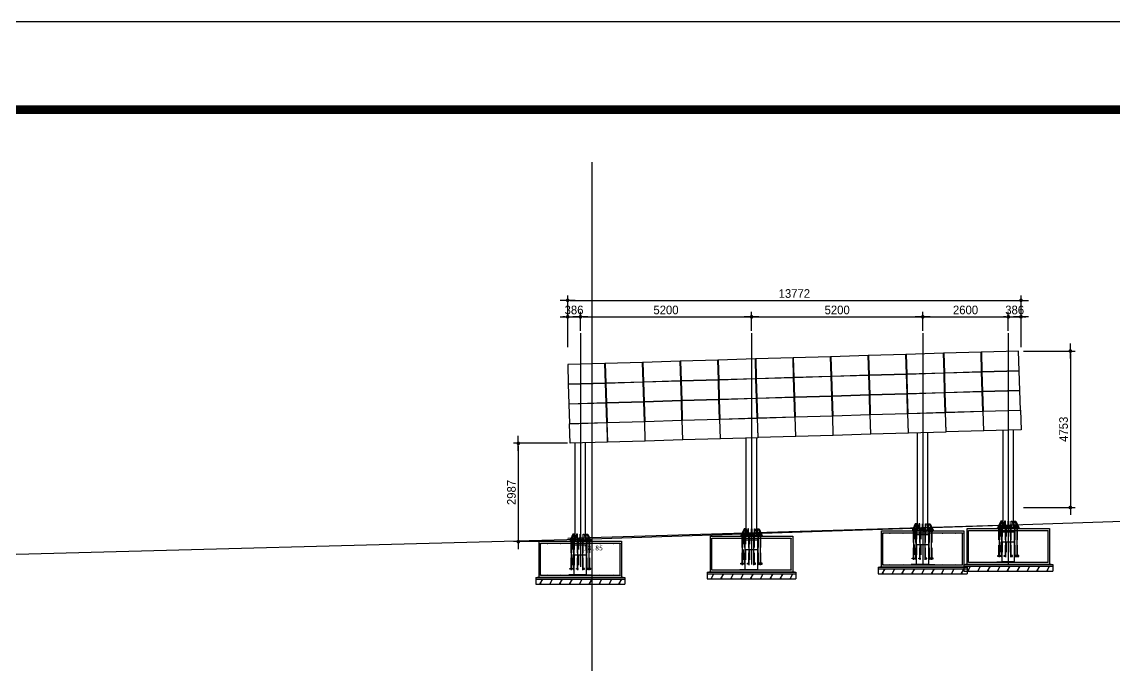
# Model space of a CAD drawing. Header units: millimetres. Extents: x 10297564 to 11610295, y -9287743 to -8409454.
# Drawn here: x 10740248 to 10773432, y -9228131 to -9208585 of the extents above; entities that cross this region are included whole.
import ezdxf

# ---------------------------------------------------------------- set-up
doc = ezdxf.new("R2010")
doc.units = ezdxf.units.MM
doc.header["$LTSCALE"] = 100
doc.linetypes.add('CEN1', pattern=[22, 15, -3, 1, -3])
doc.linetypes.add('HIDDEN2', pattern=[4.7625, 3.175, -1.5875])
for name, color, linetype in [('BOLT', 210, 'Continuous'), ('BOX', 7, 'Continuous'), ('BOX_Def', 8, 'Continuous'), ('CEN', 1, 'CEN1'), ('CON', 2, 'Continuous'), ('dim', 7, 'Continuous'), ('FIN', 8, 'Continuous'), ('HD-16', 3, 'Continuous'), ('module', 5, 'Continuous'), ('PLATE', 6, 'Continuous'), ('단면도', 140, 'Continuous'), ('부속품', 4, 'Continuous'), ('원형강관', 4, 'Continuous'), ('표기', 6, 'Continuous')]:
    doc.layers.add(name, color=color, linetype=linetype)
doc.layers.add('TITLE', color=7, linetype='Continuous', lineweight=0)
doc.styles.add('KSHP', font='DotumChe.ttf')
doc.styles.add('돋음', font='Dotum.ttf')
doc.dimstyles.new('NDIM-150', dxfattribs={"dimscale": 75, "dimtxt": 3.5, "dimasz": 1, "dimexe": 2, "dimexo": 1, "dimgap": 1, "dimtad": 1, "dimdec": 0, "dimzin": 0, "dimdsep": 46, "dimtxsty": '돋음', "dimblk": 'dotk', "dimcen": 2, "dimdle": 2, "dimclrd": 4, "dimclre": 4, "dimclrt": 7, "dimadec": 0, "dimazin": 0, "dimtfac": 1, "dimtdec": 0, "dimtix": 1, "dimtmove": 2, "dimatfit": 3, "dimldrblk": 'DIMDOT', "dimfxl": 1, "dimtolj": 1, "dimtzin": 0, "dimlwd": -1, "dimlwe": -1, "dimarcsym": 0})

# ---------------------------------------------------------------- blocks, each defined once
blk = doc.blocks.new('A$C78AD5415')
at = {"layer": 'BOX', "const_width": 2}
blk.add_lwpolyline([(40, 20), (40, 574), (811, 574), (811, 20)], close=True, dxfattribs=at)
at = {"layer": 'BOX_Def'}
blk.add_lwpolyline([(0, 0), (841, 0), (841, 594), (0, 594)], close=True, dxfattribs=at)
blk = doc.blocks.new('M20-900L-2')
at = {"layer": 'BOLT', "color": 8}
for p, q in [((-67512, 389923), (-67509, 389924)), ((-67512, 389923), (-67512, 389908)), ((-67509, 389924), (-67479, 389924)), ((-67503, 389923), (-67503, 389908)), ((-67486, 389923), (-67486, 389908)), ((-67479, 389924), (-67477, 389923)), ((-67477, 389908), (-67477, 389923)), ((-67476, 389887), (-67513, 389887)), ((-67513, 389887), (-67513, 389883)), ((-67513, 389883), (-67476, 389883)), ((-67513, 389860), (-67513, 389864)), ((-67513, 389864), (-67476, 389864)), ((-67476, 389860), (-67513, 389860)), ((-67512, 389908), (-67477, 389908)), ((-67512, 389907), (-67509, 389908)), ((-67512, 389907), (-67512, 389892)), ((-67512, 389892), (-67477, 389892)), ((-67512, 389840), (-67512, 389855)), ((-67512, 389855), (-67477, 389855)), ((-67512, 389840), (-67509, 389839)), ((-67478, 389892), (-67511, 389892)), ((-67511, 389892), (-67511, 389887)), ((-67511, 389887), (-67478, 389887)), ((-67511, 389855), (-67511, 389860)), ((-67511, 389860), (-67478, 389860)), ((-67478, 389855), (-67511, 389855)), ((-67509, 389908), (-67479, 389908)), ((-67509, 389839), (-67479, 389839)), ((-67506, 389887), (-67506, 389883)), ((-67506, 389860), (-67506, 389864)), ((-67504, 389892), (-67504, 389887)), ((-67484, 389883), (-67504, 389883)), ((-67484, 389864), (-67504, 389864)), ((-67504, 389855), (-67504, 389860)), ((-67503, 389907), (-67503, 389892)), ((-67503, 389840), (-67503, 389855)), ((-67493, 389892), (-67498, 389887)), ((-67493, 389855), (-67498, 389860)), ((-67491, 389892), (-67496, 389887)), ((-67491, 389855), (-67496, 389860)), ((-67486, 389907), (-67486, 389892)), ((-67486, 389840), (-67486, 389855)), ((-67484, 389892), (-67484, 389887)), ((-67484, 389855), (-67484, 389860)), ((-67483, 389887), (-67483, 389883)), ((-67483, 389860), (-67483, 389864)), ((-67479, 389908), (-67477, 389907)), ((-67479, 389839), (-67477, 389840)), ((-67478, 389887), (-67478, 389892)), ((-67478, 389860), (-67478, 389855)), ((-67477, 389892), (-67477, 389907)), ((-67477, 389855), (-67477, 389840)), ((-67476, 389883), (-67476, 389887)), ((-67476, 389864), (-67476, 389860))]:
    blk.add_line(p, q, dxfattribs=at)
at = {"layer": 'BOLT', "color": 8, "linetype": 'HIDDEN2', "elevation": 0}
blk.add_lwpolyline([(-67506, 389933), (-67482, 389933), (-67486, 389934), (-67503, 389934), (-67506, 389933), (-67506, 389014), (-67444, 389014), (-67444, 389038), (-67482, 389038), (-67482, 389933)], dxfattribs=at)
at = {"layer": 'BOLT', "color": 8}
for centre, radius, start, end in [((-67507, 389917), 7.66, 55.591, 124.409), ((-67494, 389894), 30, 90.4002, 107.1986), ((-67495, 389894), 30, 72.8014, 89.5998), ((-67481, 389917), 7.66, 55.591, 124.409), ((-67507, 389900), 7.66, 55.591, 124.409), ((-67507, 389846), 7.66, 235.591, 304.409), ((-67494, 389878), 30, 90.4002, 107.1986), ((-67494, 389869), 30, 252.8014, 269.5998), ((-67495, 389878), 30, 72.8014, 89.5998), ((-67495, 389869), 30, 270.4002, 287.1986), ((-67481, 389900), 7.66, 55.591, 124.409), ((-67481, 389846), 7.66, 235.591, 304.409)]:
    blk.add_arc(centre, radius, start, end, dxfattribs=at)
at = {"layer": 'CEN'}
blk.add_line((-67494, 388984), (-67494, 389969), dxfattribs=at)
at = {"layer": '부속품', "color": 5, "elevation": 0}
blk.add_lwpolyline([(-67468, 389926), (-67476, 389940), (-67484, 389953, 0.250765), (-67486, 389954), (-67504, 389954, 0.250765), (-67506, 389953), (-67514, 389940), (-67520, 389926), (-67525, 389911), (-67525, 389883), (-67464, 389883), (-67464, 389911)], format="xyb", close=True, dxfattribs=at)
blk = doc.blocks.new('잡석다짐표시-1')
at = {"layer": 'FIN', "color": 8}
for p, q in [((-51317, 390310), (-51231, 390460)), ((-51283, 390310), (-51300, 390340)), ((-51248, 390430), (-51266, 390460))]:
    blk.add_line(p, q, dxfattribs=at)
blk = doc.blocks.new('A$Cb693f4c1')
at = {"layer": 'CON'}
for p, q in [((-1250, -1100), (-1250, 0)), ((-1250, 0), (1250, 0)), ((1250, 0), (1250, -1100)), ((1300, -1100), (-1300, -1100))]:
    blk.add_line(p, q, dxfattribs=at)
at = {"layer": 'CON', "color": 8}
for p, q in [((-1350, -1100), (-1350, -1300)), ((-1350, -1100), (1350, -1100)), ((-1350, -1150), (1350, -1150)), ((-1350, -1300), (1350, -1300)), ((1350, -1100), (1350, -1300))]:
    blk.add_line(p, q, dxfattribs=at)
at = {"layer": 'HD-16'}
for p, q in [((-1208, -60), (1208, -60)), ((-1208, -1040), (-1208, -60)), ((-190, -1024), (-190, -60)), ((-190, -110), (190, -110)), ((0, -60), (0, -780)), ((190, -1024), (190, -60)), ((1208, -1040), (1208, -60)), ((-190, -410), (190, -410)), ((1208, -1040), (-1208, -1040)), ((1208, -1040), (-1208, -1040)), ((-190, -1024), (-352, -1024)), ((-190, -1010), (190, -1010)), ((190, -1024), (368, -1024))]:
    blk.add_line(p, q, dxfattribs=at)
for centre in [(-1200, -68), (-1000, -68), (-600, -68), (-200, -68), (200, -68), (600, -68), (1000, -68), (1200, -68), (-1200, -1032), (-1000, -1032), (-600, -1032), (-200, -1032), (200, -1032), (600, -1032), (1000, -1032), (1200, -1032)]:
    blk.add_circle(centre, 8, dxfattribs=at)
at = {"layer": 'CEN'}
for p in [(50087, -391610), (50387, -391610), (50687, -391610), (50987, -391610), (51287, -391610), (51587, -391610), (51887, -391610), (52187, -391610), (52487, -391610)]:
    blk.add_blockref('잡석다짐표시-1', p, dxfattribs=at)
blk = doc.blocks.new('dotk')
blk.add_line((-3, 0), (3, 0))
at = {"const_width": 0.75}
blk.add_lwpolyline([(-0.375, 0, 1), (0.375, 0, 1)], format="xyb", close=True, dxfattribs=at)
blk = doc.blocks.new('*D1221')
at = {"layer": 'defpoints', "color": 0, "linetype": 'ByBlock', "ltscale": 1.8, "transparency": 16777216}
for p in [(10770603, -9217048), (10756831, -9218548), (10770603, -9218548)]:
    blk.add_point(p, dxfattribs=at)
at = {"layer": 'dim', "color": 4, "ltscale": 1.8, "transparency": 16777216}
for p, q in [((10756831, -9218473), (10756831, -9216898)), ((10756906, -9217048), (10770528, -9217048)), ((10770603, -9218473), (10770603, -9216898))]:
    blk.add_line(p, q, dxfattribs=at)
at = {"layer": 'dim', "color": 4, "linetype": 'ByBlock', "ltscale": 1.8, "transparency": 16777216, "xscale": 75, "yscale": 75, "zscale": 75, "rotation": 180}
blk.add_blockref('dotk', (10756831, -9217048), dxfattribs=at)
at = {"layer": 'dim', "color": 4, "linetype": 'ByBlock', "ltscale": 1.8, "transparency": 16777216, "xscale": 75, "yscale": 75, "zscale": 75}
blk.add_blockref('dotk', (10770603, -9217048), dxfattribs=at)
at = {"layer": 'dim', "color": 7, "linetype": 'ByBlock', "ltscale": 1.8, "transparency": 16777216, "insert": (10763717, -9216841), "char_height": 262.5, "attachment_point": 5, "style": '돋음'}
blk.add_mtext('\\A1;13772', dxfattribs=at)
blk = doc.blocks.new('DIMDOT')
blk.add_line((-1.5, 0), (1.5, 0))
blk.add_circle((0, 0), 0.75)
blk = doc.blocks.new('*D1222')
at = {"layer": 'defpoints', "color": 0, "linetype": 'ByBlock', "ltscale": 1.8, "transparency": 16777216}
for p in [(10757217, -9217548), (10757217, -9218048), (10756831, -9218548)]:
    blk.add_point(p, dxfattribs=at)
at = {"layer": 'dim', "color": 4, "ltscale": 1.8, "transparency": 16777216}
for p, q in [((10756831, -9218473), (10756831, -9217398)), ((10757217, -9217973), (10757217, -9217398)), ((10756756, -9217548), (10756681, -9217548)), ((10756831, -9217548), (10757217, -9217548)), ((10757292, -9217548), (10757367, -9217548))]:
    blk.add_line(p, q, dxfattribs=at)
at = {"layer": 'dim', "color": 4, "linetype": 'ByBlock', "ltscale": 1.8, "transparency": 16777216, "xscale": 75, "yscale": 75, "zscale": 75}
blk.add_blockref('dotk', (10756831, -9217548), dxfattribs=at)
at = {"layer": 'dim', "color": 4, "linetype": 'ByBlock', "ltscale": 1.8, "transparency": 16777216, "xscale": 75, "yscale": 75, "zscale": 75, "rotation": 180}
blk.add_blockref('dotk', (10757217, -9217548), dxfattribs=at)
at = {"layer": 'dim', "color": 7, "linetype": 'ByBlock', "ltscale": 1.8, "transparency": 16777216, "insert": (10757024, -9217341), "char_height": 262.5, "attachment_point": 5, "style": '돋음'}
blk.add_mtext('\\A1;386', dxfattribs=at)
blk = doc.blocks.new('*D1223')
at = {"layer": 'defpoints', "color": 0, "linetype": 'ByBlock', "ltscale": 1.8, "transparency": 16777216}
for p in [(10767617, -9217548), (10762417, -9218048), (10767617, -9218048)]:
    blk.add_point(p, dxfattribs=at)
at = {"layer": 'dim', "color": 4, "ltscale": 1.8, "transparency": 16777216}
for p, q in [((10762417, -9217973), (10762417, -9217398)), ((10767617, -9217973), (10767617, -9217398)), ((10762492, -9217548), (10767542, -9217548))]:
    blk.add_line(p, q, dxfattribs=at)
at = {"layer": 'dim', "color": 4, "linetype": 'ByBlock', "ltscale": 1.8, "transparency": 16777216, "xscale": 75, "yscale": 75, "zscale": 75, "rotation": 180}
blk.add_blockref('dotk', (10762417, -9217548), dxfattribs=at)
at = {"layer": 'dim', "color": 4, "linetype": 'ByBlock', "ltscale": 1.8, "transparency": 16777216, "xscale": 75, "yscale": 75, "zscale": 75}
blk.add_blockref('dotk', (10767617, -9217548), dxfattribs=at)
at = {"layer": 'dim', "color": 7, "linetype": 'ByBlock', "ltscale": 1.8, "transparency": 16777216, "insert": (10765017, -9217341), "char_height": 262.5, "attachment_point": 5, "style": '돋음'}
blk.add_mtext('\\A1;5200', dxfattribs=at)
blk = doc.blocks.new('*D1224')
at = {"layer": 'defpoints', "color": 0, "linetype": 'ByBlock', "ltscale": 1.8, "transparency": 16777216}
for p in [(10770217, -9217548), (10767617, -9218048), (10770217, -9218048)]:
    blk.add_point(p, dxfattribs=at)
at = {"layer": 'dim', "color": 4, "ltscale": 1.8, "transparency": 16777216}
for p, q in [((10767617, -9217973), (10767617, -9217398)), ((10770217, -9217973), (10770217, -9217398)), ((10767692, -9217548), (10770142, -9217548))]:
    blk.add_line(p, q, dxfattribs=at)
at = {"layer": 'dim', "color": 4, "linetype": 'ByBlock', "ltscale": 1.8, "transparency": 16777216, "xscale": 75, "yscale": 75, "zscale": 75, "rotation": 180}
blk.add_blockref('dotk', (10767617, -9217548), dxfattribs=at)
at = {"layer": 'dim', "color": 4, "linetype": 'ByBlock', "ltscale": 1.8, "transparency": 16777216, "xscale": 75, "yscale": 75, "zscale": 75}
blk.add_blockref('dotk', (10770217, -9217548), dxfattribs=at)
at = {"layer": 'dim', "color": 7, "linetype": 'ByBlock', "ltscale": 1.8, "transparency": 16777216, "insert": (10768917, -9217341), "char_height": 262.5, "attachment_point": 5, "style": '돋음'}
blk.add_mtext('\\A1;2600', dxfattribs=at)
blk = doc.blocks.new('*D1225')
at = {"layer": 'defpoints', "color": 0, "linetype": 'ByBlock', "ltscale": 1.8, "transparency": 16777216}
for p in [(10770603, -9217548), (10770217, -9218048), (10770603, -9218548)]:
    blk.add_point(p, dxfattribs=at)
at = {"layer": 'dim', "color": 4, "ltscale": 1.8, "transparency": 16777216}
for p, q in [((10770217, -9217973), (10770217, -9217398)), ((10770603, -9218473), (10770603, -9217398)), ((10770142, -9217548), (10770067, -9217548)), ((10770217, -9217548), (10770603, -9217548)), ((10770678, -9217548), (10770753, -9217548))]:
    blk.add_line(p, q, dxfattribs=at)
at = {"layer": 'dim', "color": 4, "linetype": 'ByBlock', "ltscale": 1.8, "transparency": 16777216, "xscale": 75, "yscale": 75, "zscale": 75}
blk.add_blockref('dotk', (10770217, -9217548), dxfattribs=at)
at = {"layer": 'dim', "color": 4, "linetype": 'ByBlock', "ltscale": 1.8, "transparency": 16777216, "xscale": 75, "yscale": 75, "zscale": 75, "rotation": 180}
blk.add_blockref('dotk', (10770603, -9217548), dxfattribs=at)
at = {"layer": 'dim', "color": 7, "linetype": 'ByBlock', "ltscale": 1.8, "transparency": 16777216, "insert": (10770410, -9217341), "char_height": 262.5, "attachment_point": 5, "style": '돋음'}
blk.add_mtext('\\A1;386', dxfattribs=at)
blk = doc.blocks.new('*D1226')
at = {"layer": 'defpoints', "color": 0, "linetype": 'ByBlock', "ltscale": 1.8, "transparency": 16777216}
for p in [(10762417, -9217548), (10757217, -9218048), (10762417, -9218048)]:
    blk.add_point(p, dxfattribs=at)
at = {"layer": 'dim', "color": 4, "ltscale": 1.8, "transparency": 16777216}
for p, q in [((10757217, -9217973), (10757217, -9217398)), ((10762417, -9217973), (10762417, -9217398)), ((10757292, -9217548), (10762342, -9217548))]:
    blk.add_line(p, q, dxfattribs=at)
at = {"layer": 'dim', "color": 4, "linetype": 'ByBlock', "ltscale": 1.8, "transparency": 16777216, "xscale": 75, "yscale": 75, "zscale": 75, "rotation": 180}
blk.add_blockref('dotk', (10757217, -9217548), dxfattribs=at)
at = {"layer": 'dim', "color": 4, "linetype": 'ByBlock', "ltscale": 1.8, "transparency": 16777216, "xscale": 75, "yscale": 75, "zscale": 75}
blk.add_blockref('dotk', (10762417, -9217548), dxfattribs=at)
at = {"layer": 'dim', "color": 7, "linetype": 'ByBlock', "ltscale": 1.8, "transparency": 16777216, "insert": (10759817, -9217341), "char_height": 262.5, "attachment_point": 5, "style": '돋음'}
blk.add_mtext('\\A1;5200', dxfattribs=at)
blk = doc.blocks.new('*D1227')
at = {"layer": 'defpoints', "color": 0, "linetype": 'ByBlock', "ltscale": 1.8, "transparency": 16777216}
for p in [(10756903, -9221391), (10755331, -9224379), (10756830, -9224379)]:
    blk.add_point(p, dxfattribs=at)
at = {"layer": 'dim', "color": 4, "ltscale": 1.8, "transparency": 16777216}
for p, q in [((10756828, -9221391), (10755181, -9221391)), ((10755331, -9221466), (10755331, -9224304)), ((10756755, -9224379), (10755181, -9224379))]:
    blk.add_line(p, q, dxfattribs=at)
at = {"layer": 'dim', "color": 4, "linetype": 'ByBlock', "ltscale": 1.8, "transparency": 16777216, "xscale": 75, "yscale": 75, "zscale": 75}
for p, rotation in [((10755331, -9221391), 90), ((10755331, -9224379), 270)]:
    blk.add_blockref('dotk', p, dxfattribs=dict(at, rotation=rotation))
at = {"layer": 'dim', "color": 7, "linetype": 'ByBlock', "ltscale": 1.8, "transparency": 16777216, "insert": (10755124, -9222885), "char_height": 262.5, "attachment_point": 5, "rotation": 90, "style": '돋음'}
blk.add_mtext('\\A1;2987', dxfattribs=at)
blk = doc.blocks.new('*D1228')
at = {"layer": 'defpoints', "color": 0, "linetype": 'ByBlock', "ltscale": 1.8, "transparency": 16777216}
for p in [(10770602, -9218588), (10770602, -9223341), (10772102, -9223341)]:
    blk.add_point(p, dxfattribs=at)
at = {"layer": 'dim', "color": 4, "ltscale": 1.8, "transparency": 16777216}
for p, q in [((10770677, -9218588), (10772252, -9218588)), ((10772102, -9218663), (10772102, -9223266)), ((10770677, -9223341), (10772252, -9223341))]:
    blk.add_line(p, q, dxfattribs=at)
at = {"layer": 'dim', "color": 4, "linetype": 'ByBlock', "ltscale": 1.8, "transparency": 16777216, "xscale": 75, "yscale": 75, "zscale": 75}
for p, rotation in [((10772102, -9218588), 90), ((10772102, -9223341), 270)]:
    blk.add_blockref('dotk', p, dxfattribs=dict(at, rotation=rotation))
at = {"layer": 'dim', "color": 7, "linetype": 'ByBlock', "ltscale": 1.8, "transparency": 16777216, "insert": (10771896, -9220964), "char_height": 262.5, "attachment_point": 5, "rotation": 90, "style": '돋음'}
blk.add_mtext('\\A1;4753', dxfattribs=at)

msp = doc.modelspace()

# ---------------------------------------------------------------- linework, layer by layer
at = {"color": 8}
msp.add_line((10770602.5, -9223863.7), (10756830.8, -9224278.5), dxfattribs=at)
msp.add_lwpolyline([(10738543.8, -9224798.2), (10757569.2, -9224298.2), (10791965, -9223148.2), (10809924.4, -9222648.2)])
at = {"layer": 'CEN', "linetype": 'Continuous', "ltscale": 2}
for p, q in [((10757216.7, -9218047.6), (10757216.7, -9225070.4)), ((10762416.7, -9218047.6), (10762416.7, -9225070.4)), ((10767616.7, -9218047.6), (10767616.7, -9225070.4)), ((10770216.7, -9218047.6), (10770216.7, -9225070.4))]:
    msp.add_line(p, q, dxfattribs=at)
at = {"layer": 'module', "linetype": 'Continuous', "ltscale": 2}
for points in [[(10762533.2, -9218828.9), (10761400.7, -9218863), (10761418.6, -9219458.9), (10762551.1, -9219424.8)], [(10763675.7, -9218794.5), (10762543.2, -9218828.6), (10762561.1, -9219424.5), (10763693.6, -9219390.3)], [(10764818.1, -9218760.1), (10763685.6, -9218794.2), (10763703.6, -9219390), (10764836.1, -9219355.9)], [(10765960.6, -9218725.7), (10764828.1, -9218759.8), (10764846.1, -9219355.6), (10765978.6, -9219321.5)], [(10767103.1, -9218691.3), (10765970.6, -9218725.4), (10765988.6, -9219321.2), (10767121, -9219287.1)], [(10768245.6, -9218656.9), (10767113.1, -9218691), (10767131, -9219286.8), (10768263.5, -9219252.7)], [(10769388.1, -9218622.5), (10768255.6, -9218656.6), (10768273.5, -9219252.4), (10769406, -9219218.3)], [(10770530.5, -9218588.1), (10769398.1, -9218622.2), (10769416, -9219218), (10770548.5, -9219183.9)], [(10757963.2, -9218966.6), (10756830.8, -9219000.7), (10756848.7, -9219596.5), (10757981.2, -9219562.4)], [(10759105.7, -9218932.2), (10757973.2, -9218966.3), (10757991.2, -9219562.1), (10759123.7, -9219528)], [(10760248.2, -9218897.8), (10759115.7, -9218931.9), (10759133.7, -9219527.7), (10760266.2, -9219493.6)], [(10761390.7, -9218863.3), (10760258.2, -9218897.5), (10760276.1, -9219493.3), (10761408.6, -9219459.2)], [(10760266.2, -9219496), (10759133.7, -9219530.1), (10759151.7, -9220125.9), (10760284.2, -9220091.8)], [(10761408.7, -9219461.6), (10760276.2, -9219495.7), (10760294.2, -9220091.5), (10761426.7, -9220057.4)], [(10762551.2, -9219427.2), (10761418.7, -9219461.3), (10761436.7, -9220057.1), (10762569.1, -9220023)], [(10763693.7, -9219392.8), (10762561.2, -9219426.9), (10762579.1, -9220022.7), (10763711.6, -9219988.6)], [(10764836.2, -9219358.4), (10763703.7, -9219392.5), (10763721.6, -9219988.3), (10764854.1, -9219954.2)], [(10765978.6, -9219323.9), (10764846.1, -9219358.1), (10764864.1, -9219953.9), (10765996.6, -9219919.8)], [(10767121.1, -9219289.5), (10765988.6, -9219323.6), (10766006.6, -9219919.5), (10767139.1, -9219885.4)], [(10768263.6, -9219255.1), (10767131.1, -9219289.2), (10767149.1, -9219885.1), (10768281.5, -9219850.9)], [(10769406.1, -9219220.7), (10768273.6, -9219254.8), (10768291.5, -9219850.6), (10769424, -9219816.5)], [(10770548.6, -9219186.3), (10769416.1, -9219220.4), (10769434, -9219816.2), (10770566.5, -9219782.1)], [(10757981.3, -9219564.8), (10756848.8, -9219598.9), (10756866.7, -9220194.8), (10757999.2, -9220160.6)], [(10759123.7, -9219530.4), (10757991.3, -9219564.5), (10758009.2, -9220160.3), (10759141.7, -9220126.2)], [(10769424.1, -9219818.9), (10768291.6, -9219853.1), (10768309.6, -9220448.9), (10769442, -9220414.8)], [(10770566.6, -9219784.5), (10769434.1, -9219818.6), (10769452, -9220414.5), (10770584.5, -9220380.4)], [(10757999.3, -9220163.1), (10756866.8, -9220197.2), (10756884.7, -9220793), (10758017.2, -9220758.9)], [(10759141.8, -9220128.7), (10758009.3, -9220162.8), (10758027.2, -9220758.6), (10759159.7, -9220724.5)], [(10760284.2, -9220094.2), (10759151.8, -9220128.4), (10759169.7, -9220724.2), (10760302.2, -9220690.1)], [(10761426.7, -9220059.8), (10760294.2, -9220093.9), (10760312.2, -9220689.8), (10761444.7, -9220655.7)], [(10762569.2, -9220025.4), (10761436.7, -9220059.5), (10761454.7, -9220655.4), (10762587.2, -9220621.2)], [(10763711.7, -9219991), (10762579.2, -9220025.1), (10762597.2, -9220620.9), (10763729.6, -9220586.8)], [(10764854.2, -9219956.6), (10763721.7, -9219990.7), (10763739.6, -9220586.5), (10764872.1, -9220552.4)], [(10765996.7, -9219922.2), (10764864.2, -9219956.3), (10764882.1, -9220552.1), (10766014.6, -9220518)], [(10767139.1, -9219887.8), (10766006.7, -9219921.9), (10766024.6, -9220517.7), (10767157.1, -9220483.6)], [(10768281.6, -9219853.4), (10767149.1, -9219887.5), (10767167.1, -9220483.3), (10768299.6, -9220449.2)], [(10766024.7, -9220520.1), (10767157.2, -9220486), (10767175.1, -9221081.8), (10766042.6, -9221116)], [(10767167.2, -9220485.7), (10768299.6, -9220451.6), (10768317.6, -9221047.4), (10767185.1, -9221081.5)], [(10768309.6, -9220451.3), (10769442.1, -9220417.2), (10769460.1, -9221013), (10768327.6, -9221047.1)], [(10769452.1, -9220416.9), (10770584.6, -9220382.8), (10770602.5, -9220978.6), (10769470.1, -9221012.7)], [(10756884.8, -9220795.4), (10758017.3, -9220761.3), (10758035.2, -9221357.1), (10756902.8, -9221391.2)], [(10758027.3, -9220761), (10759159.8, -9220726.9), (10759177.7, -9221322.7), (10758045.2, -9221356.8)], [(10759169.8, -9220726.6), (10760302.3, -9220692.5), (10760320.2, -9221288.3), (10759187.7, -9221322.4)], [(10760312.3, -9220692.2), (10761444.7, -9220658.1), (10761462.7, -9221253.9), (10760330.2, -9221288)], [(10761454.7, -9220657.8), (10762587.2, -9220623.7), (10762605.2, -9221219.5), (10761472.7, -9221253.6)], [(10762597.2, -9220623.4), (10763729.7, -9220589.3), (10763747.7, -9221185.1), (10762615.2, -9221219.2)], [(10763739.7, -9220589), (10764872.2, -9220554.8), (10764890.1, -9221150.7), (10763757.7, -9221184.8)], [(10764882.2, -9220554.5), (10766014.7, -9220520.4), (10766032.6, -9221116.3), (10764900.1, -9221150.4)]]:
    msp.add_lwpolyline(points, close=True, dxfattribs=at)
at = {"layer": 'PLATE'}
for p, q in [((10767610.4, -9224027.6), (10767622.4, -9224027.6)), ((10770210.4, -9223949.3), (10770222.4, -9223949.3)), ((10757210.7, -9224340.9), (10757222.7, -9224340.9)), ((10762410.7, -9224184.2), (10762422.7, -9224184.2))]:
    msp.add_line(p, q, dxfattribs=at)
for points in [[(10769901.4, -9223959.3), (10770038.6, -9223959.3), (10770038.6, -9223759.3), (10769988.6, -9223759.3), (10769901.4, -9223949.3), (10769901.4, -9223959.3)], [(10769943.6, -9223959.3), (10770062.5, -9223959.3), (10770062.5, -9223759.3), (10770019.2, -9223759.3), (10769943.6, -9223949.3), (10769943.6, -9223959.3)], [(10770058.9, -9223959.3), (10770127.5, -9223959.3), (10770127.5, -9223759.3), (10770102.5, -9223759.3), (10770058.9, -9223949.3), (10770058.9, -9223959.3)], [(10770210.4, -9223959.3), (10770210.4, -9223759.3), (10770222.4, -9223759.3), (10770222.4, -9223959.3)], [(10770373.9, -9223959.3), (10770305.3, -9223959.3), (10770305.3, -9223759.3), (10770330.3, -9223759.3), (10770373.9, -9223949.3), (10770373.9, -9223959.3)], [(10770489.2, -9223959.3), (10770370.4, -9223959.3), (10770370.4, -9223759.3), (10770413.7, -9223759.3), (10770489.2, -9223949.3), (10770489.2, -9223959.3)], [(10770531.4, -9223959.3), (10770394.2, -9223959.3), (10770394.2, -9223759.3), (10770444.2, -9223759.3), (10770531.4, -9223949.3), (10770531.4, -9223959.3)], [(10756901.7, -9224350.9), (10757038.9, -9224350.9), (10757038.9, -9224150.9), (10756988.9, -9224150.9), (10756901.7, -9224340.9), (10756901.7, -9224350.9)], [(10756943.9, -9224350.9), (10757062.7, -9224350.9), (10757062.7, -9224150.9), (10757019.4, -9224150.9), (10756943.9, -9224340.9), (10756943.9, -9224350.9)], [(10757059.2, -9224350.9), (10757127.8, -9224350.9), (10757127.8, -9224150.9), (10757102.8, -9224150.9), (10757059.2, -9224340.9), (10757059.2, -9224350.9)], [(10757210.7, -9224350.9), (10757210.7, -9224150.9), (10757222.7, -9224150.9), (10757222.7, -9224350.9)], [(10757374.2, -9224350.9), (10757305.6, -9224350.9), (10757305.6, -9224150.9), (10757330.6, -9224150.9), (10757374.2, -9224340.9), (10757374.2, -9224350.9)], [(10757489.5, -9224350.9), (10757370.6, -9224350.9), (10757370.6, -9224150.9), (10757413.9, -9224150.9), (10757489.5, -9224340.9), (10757489.5, -9224350.9)], [(10757531.7, -9224350.9), (10757394.5, -9224350.9), (10757394.5, -9224150.9), (10757444.5, -9224150.9), (10757531.7, -9224340.9), (10757531.7, -9224350.9)], [(10762101.7, -9224194.2), (10762238.9, -9224194.2), (10762238.9, -9223994.2), (10762188.9, -9223994.2), (10762101.7, -9224184.2), (10762101.7, -9224194.2)], [(10762143.9, -9224194.2), (10762262.7, -9224194.2), (10762262.7, -9223994.2), (10762219.4, -9223994.2), (10762143.9, -9224184.2), (10762143.9, -9224194.2)], [(10762259.2, -9224194.2), (10762327.8, -9224194.2), (10762327.8, -9223994.2), (10762302.8, -9223994.2), (10762259.2, -9224184.2), (10762259.2, -9224194.2)], [(10762410.7, -9224194.2), (10762410.7, -9223994.2), (10762422.7, -9223994.2), (10762422.7, -9224194.2)], [(10762574.2, -9224194.2), (10762505.6, -9224194.2), (10762505.6, -9223994.2), (10762530.6, -9223994.2), (10762574.2, -9224184.2), (10762574.2, -9224194.2)], [(10762689.5, -9224194.2), (10762570.6, -9224194.2), (10762570.6, -9223994.2), (10762613.9, -9223994.2), (10762689.5, -9224184.2), (10762689.5, -9224194.2)], [(10762731.7, -9224194.2), (10762594.5, -9224194.2), (10762594.5, -9223994.2), (10762644.5, -9223994.2), (10762731.7, -9224184.2), (10762731.7, -9224194.2)], [(10767301.4, -9224037.6), (10767438.6, -9224037.6), (10767438.6, -9223837.6), (10767388.6, -9223837.6), (10767301.4, -9224027.6), (10767301.4, -9224037.6)], [(10767343.6, -9224037.6), (10767462.5, -9224037.6), (10767462.5, -9223837.6), (10767419.2, -9223837.6), (10767343.6, -9224027.6), (10767343.6, -9224037.6)], [(10767458.9, -9224037.6), (10767527.5, -9224037.6), (10767527.5, -9223837.6), (10767502.5, -9223837.6), (10767458.9, -9224027.6), (10767458.9, -9224037.6)], [(10767610.4, -9224037.6), (10767610.4, -9223837.6), (10767622.4, -9223837.6), (10767622.4, -9224037.6)], [(10767773.9, -9224037.6), (10767705.3, -9224037.6), (10767705.3, -9223837.6), (10767730.3, -9223837.6), (10767773.9, -9224027.6), (10767773.9, -9224037.6)], [(10767889.2, -9224037.6), (10767770.4, -9224037.6), (10767770.4, -9223837.6), (10767813.7, -9223837.6), (10767889.2, -9224027.6), (10767889.2, -9224037.6)], [(10767931.4, -9224037.6), (10767794.2, -9224037.6), (10767794.2, -9223837.6), (10767844.2, -9223837.6), (10767931.4, -9224027.6), (10767931.4, -9224037.6)]]:
    msp.add_lwpolyline(points, dxfattribs=at)
for points in [[(10767291.4, -9224037.6), (10767941.4, -9224037.6), (10767941.4, -9224053.6), (10767291.4, -9224053.6)], [(10769891.4, -9223959.3), (10770541.4, -9223959.3), (10770541.4, -9223975.3), (10769891.4, -9223975.3)], [(10756891.7, -9224350.9), (10757541.7, -9224350.9), (10757541.7, -9224366.9), (10756891.7, -9224366.9)], [(10762091.7, -9224194.2), (10762741.7, -9224194.2), (10762741.7, -9224210.2), (10762091.7, -9224210.2)]]:
    msp.add_lwpolyline(points, close=True, dxfattribs=at)
at = {"layer": '단면도'}
msp.add_line((10757569.2, -9212851.6), (10757569.2, -9272218.1), dxfattribs=at)
at = {"layer": '원형강관'}
for p, q in [((10767457.2, -9224034.6), (10767457.2, -9221073.3)), ((10767775.7, -9224034.6), (10767775.7, -9221063.8)), ((10770057.2, -9223956.3), (10770057.2, -9220995)), ((10770375.7, -9223956.3), (10770375.7, -9220985.4)), ((10757057.4, -9224347.9), (10757057.4, -9221386.6)), ((10757375.9, -9224347.9), (10757375.9, -9221377)), ((10762257.4, -9224191.2), (10762257.4, -9221230)), ((10762575.9, -9224191.2), (10762575.9, -9221220.4))]:
    msp.add_line(p, q, dxfattribs=at)
at = {"layer": '표기'}
msp.add_lwpolyline([(10757569.2, -9224048.2), (10757569.2, -9224548.2)], dxfattribs=at)

# ---------------------------------------------------------------- block references
at = {"layer": 'CEN', "linetype": 'Continuous', "ltscale": 2}
for p in [(10767616.4, -9224053.6), (10770216.4, -9223975.3), (10757216.4, -9224366.9), (10762416.4, -9224210.2)]:
    msp.add_blockref('A$Cb693f4c1', p, dxfattribs=at)
at = {"layer": 'dim', "xscale": -1}
for p in [(10694651.8, -9614074.1), (10694724.3, -9614074.1), (10694849.8, -9614074.1), (10699851.8, -9613917.5), (10699924.3, -9613917.5), (10700049.8, -9613917.5), (10702451.8, -9613839.2), (10702524.3, -9613839.2), (10702649.8, -9613839.2), (10689451.8, -9614230.7), (10689524.3, -9614230.7), (10689649.8, -9614230.7)]:
    msp.add_blockref('M20-900L-2', p, dxfattribs=at)
at = {"layer": 'dim'}
for p in [(10829983.5, -9614074.1), (10830109, -9614074.1), (10830181.5, -9614074.1), (10835183.5, -9613917.5), (10835309, -9613917.5), (10835381.5, -9613917.5), (10837783.5, -9613839.2), (10837909, -9613839.2), (10837981.5, -9613839.2), (10824783.5, -9614230.7), (10824909, -9614230.7), (10824981.5, -9614230.7)]:
    msp.add_blockref('M20-900L-2', p, dxfattribs=at)
at = {"layer": 'TITLE', "color": 4, "xscale": 133.2622362042015, "yscale": 133.2622362042015, "zscale": 133.2622362042015}
msp.add_blockref('A$C78AD5415', (10718064, -9287743.3), dxfattribs=at)

# ---------------------------------------------------------------- texts
at = {"layer": '표기', "style": 'KSHP'}
msp.add_text('18.85', height=150, dxfattribs=at).set_placement((10757315.1, -9224644.3))

# ---------------------------------------------------------------- dimensions: what is measured, and where the dimension line sits
at = {"layer": 'dim', "linetype": 'ByBlock', "ltscale": 1.8}
for base, p1, p2, picture, middle in [((10770602.5, -9217047.6), (10756830.8, -9218547.6), (10770602.5, -9218547.6), '*D1221', (10763716.7, -9216841.2)), ((10757216.7, -9217547.6), (10756830.8, -9218547.6), (10757216.7, -9218047.6), '*D1222', (10757023.7, -9217341.2)), ((10762416.7, -9217547.6), (10757216.7, -9218047.6), (10762416.7, -9218047.6), '*D1226', (10759816.7, -9217341.2)), ((10767616.7, -9217547.6), (10762416.7, -9218047.6), (10767616.7, -9218047.6), '*D1223', (10765016.7, -9217341.2)), ((10770216.7, -9217547.6), (10767616.7, -9218047.6), (10770216.7, -9218047.6), '*D1224', (10768916.7, -9217341.2)), ((10770602.5, -9217547.6), (10770216.7, -9218047.6), (10770602.5, -9218547.6), '*D1225', (10770409.6, -9217341.2))]:
    dim = msp.add_linear_dim(base=base, p1=p1, p2=p2, dimstyle='NDIM-150', dxfattribs=at)
    dim.commit()
    dim.dimension.update_dxf_attribs({"geometry": picture, "text_midpoint": middle})
for base, p1, p2, picture, middle in [((10772102.2, -9223340.7), (10770602.2, -9218588.1), (10770602.2, -9223340.7), '*D1228', (10771895.8, -9220964.4)), ((10755330.8, -9224378.5), (10756902.8, -9221391.2), (10756830.4, -9224378.5), '*D1227', (10755124.3, -9222884.9))]:
    dim = msp.add_linear_dim(base=base, p1=p1, p2=p2, angle=90, dimstyle='NDIM-150', dxfattribs=at)
    dim.commit()
    dim.dimension.update_dxf_attribs({"geometry": picture, "text_midpoint": middle})

doc.saveas('drawing.dxf')
